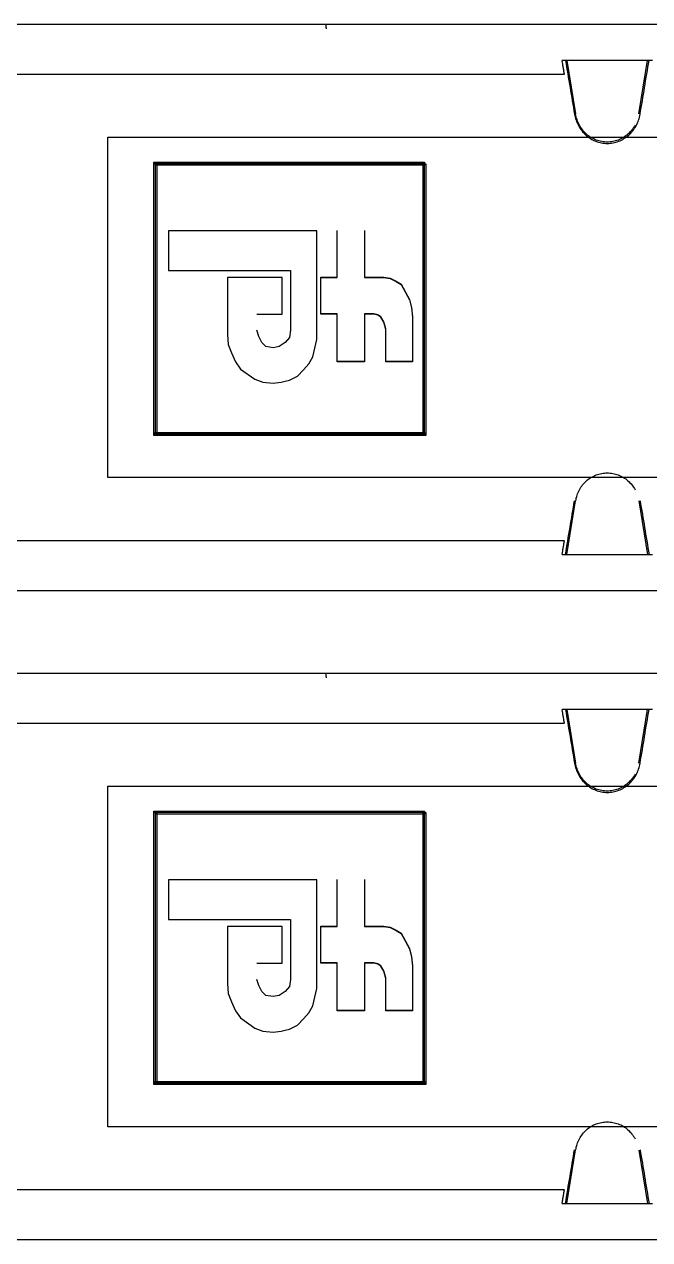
# Model space of a CAD drawing. Header units: metres. Extents: x 0 to 3575, y 0 to 842.
# Drawn here: x 248.7 to 257.15, y 266.95 to 283.4 of the extents above; entities that cross this region are included whole.
import ezdxf

# ---------------------------------------------------------------- set-up
doc = ezdxf.new("R2010")
doc.units = ezdxf.units.M
doc.layers.add('SCHEMATICS', color=7, linetype='Continuous')

msp = doc.modelspace()

# ---------------------------------------------------------------- linework, layer by layer
at = {"layer": 'SCHEMATICS', "color": 7}
for p, q in [((245.115, 283.396), (301.421, 283.396)), ((245.115, 283.396), (301.421, 283.396)), ((257.191, 282.905), (255.97, 282.905)), ((256.032, 282.905), (256.151, 282.183)), ((257.005, 282.183), (257.126, 282.905)), ((244.412, 282.722), (256, 282.722)), ((249.825, 277.261), (249.825, 281.868)), ((249.825, 281.868), (279.111, 281.868)), ((250.446, 281.51), (250.446, 281.53)), ((250.446, 281.53), (250.466, 281.53)), ((250.466, 281.51), (250.446, 281.51)), ((250.446, 277.852), (250.446, 281.51)), ((250.446, 281.51), (250.487, 281.51)), ((250.466, 281.53), (254.109, 281.53)), ((250.466, 281.53), (250.466, 281.51)), ((254.109, 281.489), (250.466, 281.489)), ((250.487, 281.51), (250.487, 277.852)), ((254.089, 277.852), (254.089, 281.51)), ((254.089, 281.51), (254.128, 281.51)), ((254.109, 281.53), (254.109, 281.489)), ((254.128, 281.51), (254.128, 277.852)), ((252.652, 280.601), (250.644, 280.601)), ((250.644, 280.601), (250.644, 280.066)), ((252.652, 279.131), (252.652, 280.601)), ((252.926, 279.975), (252.926, 280.607)), ((252.926, 279.971), (252.926, 280.601)), ((253.298, 280.607), (253.298, 279.975)), ((253.298, 280.601), (253.298, 279.971)), ((250.644, 280.066), (252.294, 280.066)), ((252.183, 279.971), (251.442, 279.971)), ((251.442, 279.971), (251.442, 279.199)), ((252.183, 279.475), (252.183, 279.971)), ((252.294, 280.066), (252.294, 279.255)), ((252.708, 279.479), (252.708, 279.975)), ((252.708, 279.975), (252.926, 279.975)), ((252.708, 279.475), (252.708, 279.971)), ((252.708, 279.971), (252.926, 279.971)), ((253.298, 279.975), (253.559, 279.975)), ((253.298, 279.971), (253.559, 279.971)), ((253.559, 279.975), (253.642, 279.961)), ((253.559, 279.971), (253.642, 279.956)), ((253.642, 279.961), (253.723, 279.92)), ((253.642, 279.956), (253.723, 279.915)), ((253.723, 279.92), (253.793, 279.879)), ((253.723, 279.915), (253.793, 279.874)), ((253.793, 279.879), (253.903, 279.672)), ((253.793, 279.874), (253.903, 279.668)), ((253.903, 279.672), (253.93, 279.562)), ((253.903, 279.668), (253.93, 279.558)), ((251.841, 279.475), (252.183, 279.475)), ((252.926, 279.479), (252.708, 279.479)), ((252.926, 279.475), (252.708, 279.475)), ((252.926, 278.833), (252.926, 279.479)), ((252.926, 278.828), (252.926, 279.475)), ((253.422, 279.479), (253.298, 279.479)), ((253.298, 279.479), (253.298, 278.833)), ((253.421, 279.475), (253.298, 279.475)), ((253.298, 279.475), (253.298, 278.828)), ((253.477, 279.461), (253.421, 279.475)), ((253.477, 279.466), (253.422, 279.479)), ((253.519, 279.437), (253.477, 279.466)), ((253.519, 279.434), (253.477, 279.461)), ((253.93, 279.562), (253.945, 279.437)), ((253.93, 279.558), (253.944, 279.434)), ((253.559, 279.369), (253.519, 279.437)), ((253.559, 279.365), (253.519, 279.434)), ((253.587, 279.273), (253.559, 279.369)), ((253.587, 279.268), (253.559, 279.365)), ((253.944, 279.434), (253.944, 278.828)), ((253.945, 279.437), (253.945, 278.833)), ((251.442, 279.199), (251.455, 279.061)), ((251.869, 279.172), (251.841, 279.255)), ((251.91, 279.09), (251.869, 279.172)), ((252.282, 279.158), (252.225, 279.09)), ((252.294, 279.255), (252.282, 279.158)), ((252.597, 278.897), (252.652, 279.131)), ((253.587, 278.833), (253.587, 279.273)), ((253.587, 278.828), (253.587, 279.268)), ((251.455, 279.061), (251.497, 278.952)), ((251.964, 279.034), (251.91, 279.09)), ((252.06, 279.02), (251.964, 279.034)), ((252.143, 279.034), (252.06, 279.02)), ((252.225, 279.09), (252.143, 279.034)), ((251.497, 278.952), (251.551, 278.828)), ((251.551, 278.828), (251.62, 278.731)), ((252.473, 278.718), (252.543, 278.8)), ((252.543, 278.8), (252.597, 278.897)), ((253.298, 278.833), (252.926, 278.833)), ((253.298, 278.828), (252.926, 278.828)), ((253.945, 278.833), (253.587, 278.833)), ((253.944, 278.828), (253.587, 278.828)), ((251.62, 278.731), (251.812, 278.595)), ((252.282, 278.581), (252.391, 278.636)), ((252.391, 278.636), (252.473, 278.718)), ((251.812, 278.595), (251.923, 278.554)), ((251.923, 278.554), (252.06, 278.54)), ((252.06, 278.54), (252.17, 278.554)), ((252.17, 278.554), (252.225, 278.567)), ((252.225, 278.567), (252.282, 278.581)), ((250.487, 277.852), (250.446, 277.852)), ((250.446, 277.832), (250.446, 277.852)), ((250.446, 277.852), (250.466, 277.852)), ((250.466, 277.832), (250.446, 277.832)), ((250.466, 277.832), (250.466, 277.873)), ((250.466, 277.873), (254.109, 277.873)), ((250.466, 277.852), (250.466, 277.832)), ((254.109, 277.832), (250.466, 277.832)), ((254.128, 277.852), (254.089, 277.852)), ((254.109, 277.873), (254.109, 277.832)), ((254.109, 277.832), (254.109, 277.852)), ((254.109, 277.852), (254.128, 277.852)), ((254.128, 277.832), (254.109, 277.832)), ((254.128, 277.852), (254.128, 277.832)), ((279.111, 277.261), (249.825, 277.261)), ((256.032, 276.222), (256.151, 276.945)), ((257.005, 276.945), (257.126, 276.222)), ((256, 276.405), (244.412, 276.405)), ((255.97, 276.222), (257.191, 276.222)), ((301.421, 275.731), (245.115, 275.731)), ((301.421, 275.731), (245.115, 275.731)), ((245.115, 274.613), (301.421, 274.613)), ((245.115, 274.613), (301.421, 274.613)), ((257.191, 274.123), (255.97, 274.123)), ((256.032, 274.123), (256.151, 273.399)), ((257.005, 273.399), (257.126, 274.123)), ((244.412, 273.938), (256, 273.938)), ((249.825, 268.477), (249.825, 273.084)), ((249.825, 273.084), (279.111, 273.084)), ((250.446, 272.727), (250.446, 272.746)), ((250.446, 272.746), (250.466, 272.746)), ((250.466, 272.727), (250.446, 272.727)), ((250.446, 269.069), (250.446, 272.727)), ((250.446, 272.727), (250.487, 272.727)), ((250.466, 272.746), (254.109, 272.746)), ((250.466, 272.746), (250.466, 272.727)), ((250.487, 272.727), (250.487, 269.069)), ((254.089, 269.069), (254.089, 272.727)), ((254.089, 272.727), (254.128, 272.727)), ((254.109, 272.746), (254.109, 272.706)), ((254.128, 272.727), (254.128, 269.069)), ((254.109, 272.706), (250.466, 272.706)), ((252.652, 271.819), (250.644, 271.819)), ((250.644, 271.819), (250.644, 271.283)), ((252.652, 270.347), (252.652, 271.819)), ((252.926, 271.191), (252.926, 271.824)), ((252.926, 271.187), (252.926, 271.819)), ((253.298, 271.824), (253.298, 271.191)), ((253.298, 271.819), (253.298, 271.187)), ((250.644, 271.283), (252.294, 271.283)), ((252.294, 271.283), (252.294, 270.471)), ((252.183, 271.187), (251.442, 271.187)), ((251.442, 271.187), (251.442, 270.417)), ((252.183, 270.691), (252.183, 271.187)), ((252.708, 270.696), (252.708, 271.191)), ((252.708, 271.191), (252.926, 271.191)), ((252.708, 270.691), (252.708, 271.187)), ((252.708, 271.187), (252.926, 271.187)), ((253.298, 271.191), (253.559, 271.191)), ((253.298, 271.187), (253.559, 271.187)), ((253.559, 271.191), (253.642, 271.178)), ((253.559, 271.187), (253.642, 271.172)), ((253.642, 271.178), (253.723, 271.137)), ((253.642, 271.172), (253.723, 271.131)), ((253.723, 271.137), (253.793, 271.095)), ((253.723, 271.131), (253.793, 271.09)), ((253.793, 271.095), (253.903, 270.889)), ((253.793, 271.09), (253.903, 270.884)), ((253.903, 270.889), (253.93, 270.778)), ((253.903, 270.884), (253.93, 270.773)), ((253.93, 270.778), (253.945, 270.654)), ((253.93, 270.773), (253.944, 270.65)), ((251.841, 270.691), (252.183, 270.691)), ((252.926, 270.696), (252.708, 270.696)), ((252.926, 270.691), (252.708, 270.691)), ((252.926, 270.049), (252.926, 270.696)), ((252.926, 270.046), (252.926, 270.691)), ((253.422, 270.696), (253.298, 270.696)), ((253.298, 270.696), (253.298, 270.049)), ((253.421, 270.691), (253.298, 270.691)), ((253.298, 270.691), (253.298, 270.046)), ((253.477, 270.678), (253.421, 270.691)), ((253.477, 270.683), (253.422, 270.696)), ((253.519, 270.654), (253.477, 270.683)), ((253.519, 270.65), (253.477, 270.678)), ((253.559, 270.585), (253.519, 270.654)), ((253.559, 270.581), (253.519, 270.65)), ((253.587, 270.49), (253.559, 270.585)), ((253.587, 270.484), (253.559, 270.581)), ((253.944, 270.65), (253.944, 270.046)), ((253.945, 270.654), (253.945, 270.049)), ((251.442, 270.417), (251.455, 270.278)), ((251.869, 270.388), (251.841, 270.471)), ((252.294, 270.471), (252.282, 270.375)), ((253.587, 270.049), (253.587, 270.49)), ((253.587, 270.046), (253.587, 270.484)), ((251.455, 270.278), (251.497, 270.169)), ((251.91, 270.306), (251.869, 270.388)), ((251.964, 270.251), (251.91, 270.306)), ((252.06, 270.237), (251.964, 270.251)), ((252.143, 270.251), (252.06, 270.237)), ((252.225, 270.306), (252.143, 270.251)), ((252.282, 270.375), (252.225, 270.306)), ((252.597, 270.113), (252.652, 270.347)), ((251.497, 270.169), (251.551, 270.046)), ((252.543, 270.017), (252.597, 270.113)), ((251.551, 270.046), (251.62, 269.949)), ((251.62, 269.949), (251.812, 269.812)), ((252.391, 269.853), (252.473, 269.935)), ((252.473, 269.935), (252.543, 270.017)), ((253.298, 270.049), (252.926, 270.049)), ((253.298, 270.046), (252.926, 270.046)), ((253.945, 270.049), (253.587, 270.049)), ((253.944, 270.046), (253.587, 270.046)), ((251.812, 269.812), (251.923, 269.771)), ((251.923, 269.771), (252.06, 269.757)), ((252.06, 269.757), (252.17, 269.771)), ((252.17, 269.771), (252.225, 269.784)), ((252.225, 269.784), (252.282, 269.798)), ((252.282, 269.798), (252.391, 269.853)), ((250.487, 269.069), (250.446, 269.069)), ((250.446, 269.048), (250.446, 269.069)), ((250.446, 269.069), (250.466, 269.069)), ((250.466, 269.048), (250.446, 269.048)), ((250.466, 269.048), (250.466, 269.09)), ((250.466, 269.09), (254.109, 269.09)), ((250.466, 269.069), (250.466, 269.048)), ((254.109, 269.048), (250.466, 269.048)), ((254.128, 269.069), (254.089, 269.069)), ((254.109, 269.09), (254.109, 269.048)), ((254.109, 269.048), (254.109, 269.069)), ((254.109, 269.069), (254.128, 269.069)), ((254.128, 269.048), (254.109, 269.048)), ((254.128, 269.069), (254.128, 269.048)), ((279.111, 268.477), (249.825, 268.477)), ((256.032, 267.439), (256.151, 268.163)), ((257.005, 268.161), (257.126, 267.439)), ((256, 267.622), (244.412, 267.622)), ((255.97, 267.439), (257.191, 267.439)), ((301.421, 266.948), (245.115, 266.948)), ((301.421, 266.948), (245.115, 266.948))]:
    msp.add_line(p, q, dxfattribs=at)
for points in [[(252.784, 283.396), (252.779, 283.395), (252.776, 283.392), (252.774, 283.388), (252.773, 283.382), (252.773, 283.376), (252.774, 283.368), (252.774, 283.361), (252.775, 283.353)], [(252.775, 283.353), (252.775, 283.351), (252.775, 283.349), (252.776, 283.347), (252.776, 283.345), (252.776, 283.342), (252.776, 283.34), (252.776, 283.338), (252.776, 283.335)], [(255.985, 282.814), (255.983, 282.826), (255.981, 282.837), (255.979, 282.849), (255.977, 282.86), (255.976, 282.872), (255.974, 282.883), (255.972, 282.894), (255.97, 282.905)], [(256, 282.722), (255.998, 282.734), (255.996, 282.745), (255.994, 282.757), (255.992, 282.769), (255.991, 282.78), (255.989, 282.792), (255.987, 282.803), (255.985, 282.814)], [(256.015, 282.905), (256.023, 282.86), (256.03, 282.815), (256.038, 282.77), (256.045, 282.725), (256.053, 282.679), (256.061, 282.634), (256.068, 282.588), (256.076, 282.543)], [(257.084, 282.543), (257.092, 282.588), (257.099, 282.633), (257.107, 282.679), (257.115, 282.724), (257.122, 282.77), (257.13, 282.815), (257.137, 282.86), (257.145, 282.905)], [(256.076, 282.543), (256.084, 282.497), (256.091, 282.452), (256.099, 282.407), (256.106, 282.362), (256.114, 282.316), (256.121, 282.271), (256.128, 282.225), (256.135, 282.18)], [(257.024, 282.18), (257.031, 282.225), (257.039, 282.27), (257.047, 282.316), (257.054, 282.361), (257.062, 282.407), (257.069, 282.452), (257.077, 282.497), (257.084, 282.543)], [(256.135, 282.18), (256.14, 282.159), (256.145, 282.139), (256.151, 282.12), (256.157, 282.1), (256.164, 282.081), (256.172, 282.061), (256.18, 282.043), (256.189, 282.025)], [(256.202, 282.032), (256.193, 282.05), (256.185, 282.068), (256.177, 282.087), (256.171, 282.105), (256.165, 282.125), (256.16, 282.144), (256.155, 282.163), (256.151, 282.183)], [(256.971, 282.024), (256.981, 282.042), (256.989, 282.061), (256.997, 282.08), (257.004, 282.1), (257.01, 282.119), (257.016, 282.139), (257.02, 282.159), (257.024, 282.18)], [(256.189, 282.025), (256.199, 282.007), (256.21, 281.99), (256.222, 281.973), (256.234, 281.957), (256.247, 281.941), (256.261, 281.926), (256.275, 281.911), (256.29, 281.897)], [(256.299, 281.91), (256.285, 281.923), (256.272, 281.937), (256.259, 281.951), (256.247, 281.966), (256.235, 281.982), (256.223, 281.998), (256.213, 282.015), (256.202, 282.032)], [(256.956, 282.032), (256.946, 282.015), (256.936, 281.998), (256.925, 281.982), (256.913, 281.966), (256.901, 281.951), (256.887, 281.937), (256.874, 281.923), (256.859, 281.91)], [(256.87, 281.897), (256.885, 281.911), (256.899, 281.925), (256.913, 281.94), (256.926, 281.956), (256.938, 281.972), (256.95, 281.989), (256.961, 282.006), (256.971, 282.024)], [(256.29, 281.897), (256.305, 281.884), (256.321, 281.872), (256.337, 281.86), (256.354, 281.849), (256.371, 281.839), (256.389, 281.83), (256.407, 281.821), (256.426, 281.814)], [(256.431, 281.83), (256.413, 281.837), (256.396, 281.846), (256.379, 281.855), (256.362, 281.864), (256.345, 281.875), (256.329, 281.886), (256.314, 281.897), (256.299, 281.91)], [(256.426, 281.814), (256.444, 281.807), (256.463, 281.802), (256.482, 281.797), (256.502, 281.793), (256.521, 281.789), (256.541, 281.787), (256.56, 281.785), (256.58, 281.785)], [(256.579, 281.803), (256.56, 281.803), (256.541, 281.805), (256.523, 281.807), (256.504, 281.81), (256.485, 281.813), (256.467, 281.818), (256.449, 281.823), (256.431, 281.83)], [(256.728, 281.83), (256.71, 281.823), (256.692, 281.818), (256.674, 281.813), (256.655, 281.81), (256.636, 281.807), (256.617, 281.805), (256.598, 281.803), (256.579, 281.803)], [(256.58, 281.785), (256.6, 281.785), (256.619, 281.787), (256.639, 281.789), (256.658, 281.792), (256.677, 281.796), (256.697, 281.801), (256.715, 281.807), (256.734, 281.814)], [(256.859, 281.91), (256.844, 281.897), (256.829, 281.886), (256.813, 281.875), (256.797, 281.864), (256.78, 281.855), (256.763, 281.846), (256.746, 281.837), (256.728, 281.83)], [(256.734, 281.814), (256.752, 281.821), (256.771, 281.83), (256.788, 281.839), (256.805, 281.849), (256.822, 281.86), (256.838, 281.871), (256.854, 281.884), (256.87, 281.897)], [(250.466, 277.852), (254.109, 277.852), (254.109, 281.51), (250.466, 281.51), (250.466, 277.852)], [(256.431, 277.298), (256.449, 277.304), (256.467, 277.31), (256.485, 277.314), (256.504, 277.318), (256.523, 277.321), (256.541, 277.323), (256.56, 277.324), (256.579, 277.325)], [(256.579, 277.325), (256.598, 277.324), (256.617, 277.323), (256.636, 277.321), (256.655, 277.318), (256.674, 277.314), (256.692, 277.31), (256.71, 277.304), (256.728, 277.298)], [(256.202, 277.096), (256.213, 277.113), (256.223, 277.13), (256.235, 277.146), (256.247, 277.162), (256.259, 277.177), (256.272, 277.191), (256.285, 277.205), (256.299, 277.218)], [(256.299, 277.218), (256.314, 277.231), (256.329, 277.243), (256.345, 277.254), (256.362, 277.264), (256.379, 277.274), (256.396, 277.282), (256.413, 277.291), (256.431, 277.298)], [(256.728, 277.298), (256.746, 277.291), (256.763, 277.282), (256.78, 277.274), (256.797, 277.264), (256.813, 277.254), (256.829, 277.243), (256.844, 277.231), (256.859, 277.218)], [(256.859, 277.218), (256.874, 277.205), (256.887, 277.191), (256.901, 277.177), (256.913, 277.162), (256.925, 277.146), (256.936, 277.13), (256.946, 277.113), (256.956, 277.096)], [(256.153, 276.945), (256.157, 276.965), (256.161, 276.985), (256.166, 277.004), (256.171, 277.023), (256.178, 277.042), (256.185, 277.061), (256.193, 277.079), (256.202, 277.096)], [(256.076, 276.585), (256.084, 276.631), (256.091, 276.676), (256.099, 276.721), (256.106, 276.767), (256.114, 276.812), (256.121, 276.857), (256.128, 276.903), (256.135, 276.948)], [(257.024, 276.948), (257.031, 276.903), (257.039, 276.857), (257.047, 276.812), (257.054, 276.767), (257.062, 276.722), (257.069, 276.677), (257.077, 276.632), (257.084, 276.587)], [(256.015, 276.222), (256.023, 276.267), (256.03, 276.312), (256.038, 276.358), (256.045, 276.403), (256.053, 276.449), (256.061, 276.494), (256.068, 276.54), (256.076, 276.585)], [(257.084, 276.587), (257.092, 276.541), (257.099, 276.495), (257.107, 276.449), (257.115, 276.404), (257.122, 276.358), (257.13, 276.312), (257.137, 276.267), (257.145, 276.222)], [(255.985, 276.314), (255.987, 276.325), (255.989, 276.337), (255.991, 276.348), (255.992, 276.36), (255.994, 276.371), (255.996, 276.383), (255.998, 276.394), (256, 276.405)], [(255.97, 276.222), (255.972, 276.233), (255.974, 276.245), (255.976, 276.256), (255.977, 276.268), (255.979, 276.279), (255.981, 276.29), (255.983, 276.302), (255.985, 276.314)], [(252.784, 274.613), (252.779, 274.612), (252.776, 274.609), (252.774, 274.605), (252.773, 274.599), (252.773, 274.593), (252.774, 274.585), (252.774, 274.578), (252.775, 274.57)], [(252.775, 274.57), (252.775, 274.568), (252.775, 274.565), (252.776, 274.563), (252.776, 274.561), (252.776, 274.559), (252.776, 274.557), (252.776, 274.555), (252.776, 274.552)], [(255.985, 274.032), (255.983, 274.043), (255.981, 274.055), (255.979, 274.066), (255.977, 274.077), (255.976, 274.089), (255.974, 274.1), (255.972, 274.111), (255.97, 274.123)], [(256, 273.938), (255.998, 273.95), (255.996, 273.961), (255.994, 273.973), (255.992, 273.985), (255.991, 273.997), (255.989, 274.008), (255.987, 274.02), (255.985, 274.032)], [(256.015, 274.123), (256.023, 274.077), (256.03, 274.032), (256.038, 273.986), (256.045, 273.941), (256.053, 273.896), (256.061, 273.85), (256.068, 273.804), (256.076, 273.759)], [(257.084, 273.759), (257.092, 273.804), (257.099, 273.85), (257.107, 273.896), (257.115, 273.941), (257.122, 273.986), (257.13, 274.032), (257.137, 274.077), (257.145, 274.123)], [(256.076, 273.759), (256.084, 273.714), (256.091, 273.669), (256.099, 273.623), (256.106, 273.578), (256.114, 273.533), (256.121, 273.487), (256.128, 273.442), (256.135, 273.396)], [(257.024, 273.396), (257.031, 273.441), (257.039, 273.487), (257.047, 273.532), (257.054, 273.578), (257.062, 273.623), (257.069, 273.668), (257.077, 273.714), (257.084, 273.759)], [(256.135, 273.396), (256.14, 273.376), (256.145, 273.356), (256.151, 273.336), (256.157, 273.317), (256.164, 273.297), (256.172, 273.278), (256.18, 273.26), (256.189, 273.242)], [(256.202, 273.248), (256.193, 273.266), (256.185, 273.284), (256.177, 273.303), (256.171, 273.322), (256.165, 273.341), (256.16, 273.36), (256.155, 273.38), (256.151, 273.399)], [(256.971, 273.24), (256.981, 273.259), (256.989, 273.278), (256.997, 273.297), (257.004, 273.316), (257.01, 273.336), (257.016, 273.356), (257.02, 273.376), (257.024, 273.396)], [(256.189, 273.242), (256.199, 273.224), (256.21, 273.206), (256.222, 273.189), (256.234, 273.173), (256.247, 273.157), (256.261, 273.142), (256.275, 273.128), (256.29, 273.114)], [(256.299, 273.127), (256.285, 273.14), (256.272, 273.154), (256.259, 273.168), (256.247, 273.183), (256.235, 273.198), (256.223, 273.214), (256.213, 273.231), (256.202, 273.248)], [(256.956, 273.248), (256.946, 273.231), (256.936, 273.214), (256.925, 273.198), (256.913, 273.183), (256.901, 273.168), (256.887, 273.154), (256.874, 273.14), (256.859, 273.127)], [(256.87, 273.113), (256.885, 273.127), (256.899, 273.141), (256.913, 273.156), (256.926, 273.172), (256.938, 273.188), (256.95, 273.205), (256.961, 273.222), (256.971, 273.24)], [(256.29, 273.114), (256.305, 273.101), (256.321, 273.089), (256.337, 273.077), (256.354, 273.066), (256.371, 273.056), (256.389, 273.047), (256.407, 273.039), (256.426, 273.031)], [(256.431, 273.047), (256.413, 273.054), (256.396, 273.062), (256.379, 273.071), (256.362, 273.08), (256.345, 273.091), (256.329, 273.102), (256.314, 273.114), (256.299, 273.127)], [(256.579, 273.019), (256.56, 273.02), (256.541, 273.021), (256.523, 273.023), (256.504, 273.026), (256.485, 273.03), (256.467, 273.035), (256.449, 273.041), (256.431, 273.047)], [(256.728, 273.047), (256.71, 273.041), (256.692, 273.035), (256.674, 273.03), (256.655, 273.026), (256.636, 273.023), (256.617, 273.021), (256.598, 273.02), (256.579, 273.019)], [(256.859, 273.127), (256.844, 273.114), (256.829, 273.102), (256.813, 273.091), (256.797, 273.08), (256.78, 273.071), (256.763, 273.062), (256.746, 273.054), (256.728, 273.047)], [(256.734, 273.03), (256.752, 273.038), (256.771, 273.046), (256.788, 273.056), (256.805, 273.066), (256.822, 273.077), (256.838, 273.088), (256.854, 273.1), (256.87, 273.113)], [(256.426, 273.031), (256.444, 273.024), (256.463, 273.019), (256.482, 273.014), (256.502, 273.009), (256.521, 273.006), (256.541, 273.004), (256.56, 273.002), (256.58, 273.002)], [(256.58, 273.002), (256.6, 273.002), (256.619, 273.004), (256.639, 273.006), (256.658, 273.009), (256.677, 273.013), (256.697, 273.018), (256.715, 273.024), (256.734, 273.03)], [(250.466, 269.069), (254.109, 269.069), (254.109, 272.727), (250.466, 272.727), (250.466, 269.069)], [(256.299, 268.435), (256.314, 268.448), (256.329, 268.46), (256.345, 268.471), (256.362, 268.481), (256.379, 268.491), (256.396, 268.5), (256.413, 268.508), (256.431, 268.515)], [(256.431, 268.515), (256.449, 268.521), (256.467, 268.527), (256.485, 268.531), (256.504, 268.535), (256.523, 268.538), (256.541, 268.54), (256.56, 268.541), (256.579, 268.541)], [(256.579, 268.541), (256.598, 268.541), (256.617, 268.54), (256.636, 268.538), (256.655, 268.535), (256.674, 268.531), (256.692, 268.527), (256.71, 268.521), (256.728, 268.515)], [(256.728, 268.515), (256.746, 268.508), (256.763, 268.5), (256.78, 268.491), (256.797, 268.481), (256.813, 268.471), (256.829, 268.46), (256.844, 268.448), (256.859, 268.435)], [(256.153, 268.163), (256.157, 268.182), (256.161, 268.201), (256.166, 268.221), (256.171, 268.24), (256.178, 268.259), (256.185, 268.277), (256.193, 268.295), (256.202, 268.313)], [(256.202, 268.313), (256.213, 268.33), (256.223, 268.346), (256.235, 268.363), (256.247, 268.378), (256.259, 268.393), (256.272, 268.408), (256.285, 268.422), (256.299, 268.435)], [(256.859, 268.435), (256.874, 268.422), (256.887, 268.408), (256.901, 268.393), (256.913, 268.378), (256.925, 268.363), (256.936, 268.346), (256.946, 268.33), (256.956, 268.313)], [(256.076, 267.802), (256.084, 267.848), (256.091, 267.893), (256.099, 267.938), (256.106, 267.983), (256.114, 268.029), (256.121, 268.074), (256.128, 268.119), (256.135, 268.164)], [(257.024, 268.166), (257.031, 268.12), (257.039, 268.074), (257.047, 268.029), (257.054, 267.984), (257.062, 267.938), (257.069, 267.893), (257.077, 267.848), (257.084, 267.802)], [(256.015, 267.439), (256.023, 267.484), (256.03, 267.529), (256.038, 267.575), (256.045, 267.62), (256.053, 267.666), (256.061, 267.711), (256.068, 267.757), (256.076, 267.802)], [(257.084, 267.802), (257.092, 267.757), (257.099, 267.711), (257.107, 267.666), (257.115, 267.62), (257.122, 267.575), (257.13, 267.529), (257.137, 267.484), (257.145, 267.439)], [(255.985, 267.53), (255.987, 267.541), (255.989, 267.553), (255.991, 267.565), (255.992, 267.576), (255.994, 267.588), (255.996, 267.599), (255.998, 267.61), (256, 267.622)], [(255.97, 267.439), (255.972, 267.45), (255.974, 267.462), (255.976, 267.473), (255.977, 267.485), (255.979, 267.496), (255.981, 267.507), (255.983, 267.518), (255.985, 267.53)]]:
    msp.add_lwpolyline(points, dxfattribs=at)

doc.saveas('drawing.dxf')
